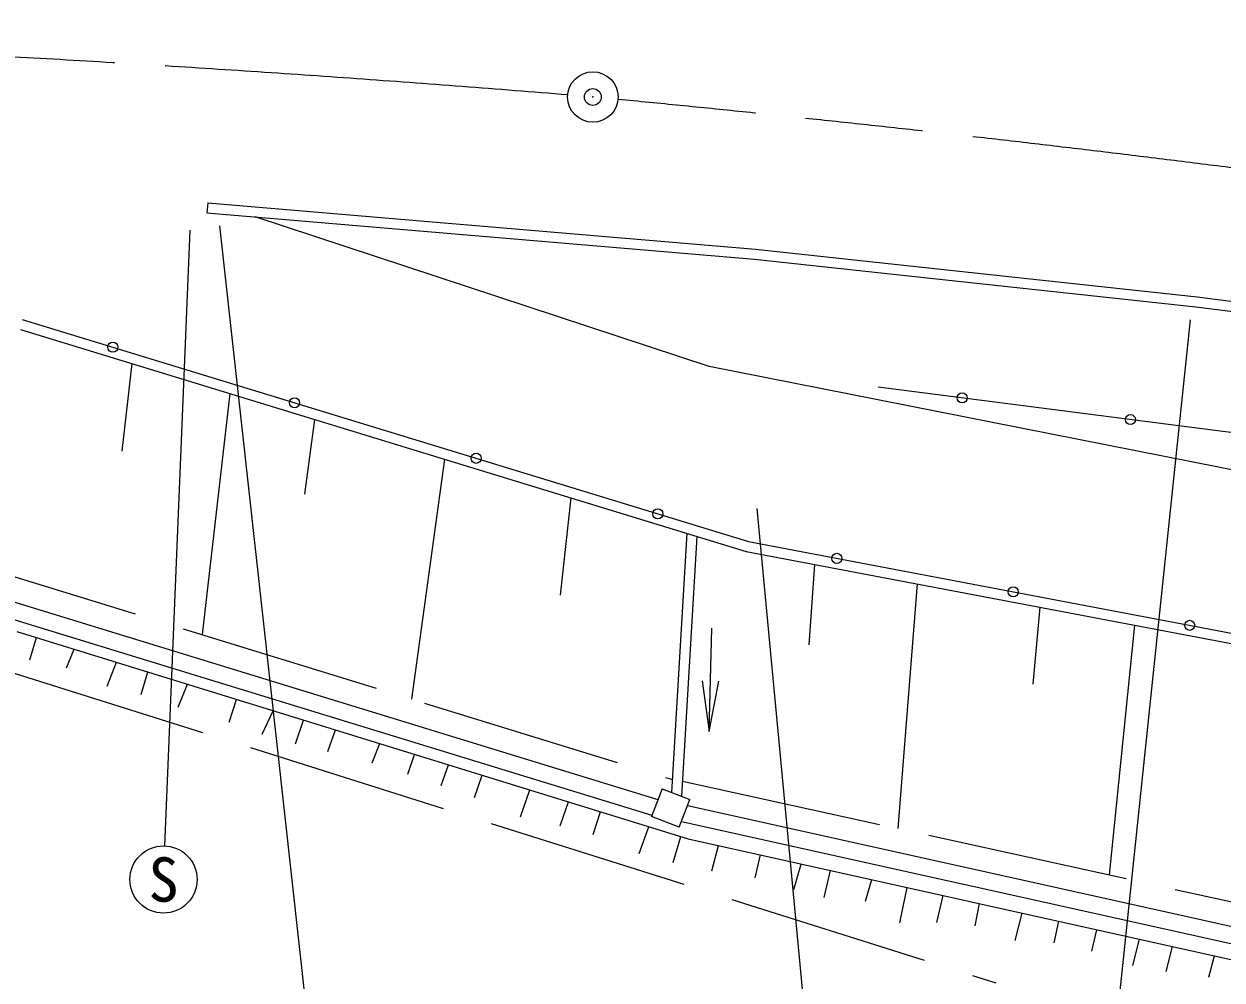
# Model space of a CAD drawing. Units: millimetres, scale not verified. Extents: x 40000 to 680000, y 20000 to 380000.
# Drawn here: x 351967 to 387580, y 280739 to 309159 of the extents above; entities that cross this region are included whole.
import ezdxf
from ezdxf.enums import TextEntityAlignment as Align

# ---------------------------------------------------------------- set-up
doc = ezdxf.new("R2010")
doc.units = ezdxf.units.MM
doc.header["$LTSCALE"] = 1000
doc.header["$PDMODE"] = 32
doc.header["$PDSIZE"] = 500
doc.linetypes.add('CHAIN', pattern=[18.5, 12, -1.5, 3.5, -1.5])
doc.linetypes.add('DASHED', pattern=[7.5, 6, -1.5])
for name, color, linetype, lineweight in [('M-BGD', 7, 'Continuous', 25), ('M-BGD-EXST', 7, 'Continuous', 25), ('M-BMK', 2, 'CHAIN', 13), ('M-BMK-SRVR', 3, 'Continuous', 25), ('M-STR-STRC', 7, 'Continuous', 25)]:
    doc.layers.add(name, color=color, linetype=linetype, lineweight=lineweight)
doc.layers.add('M-OTRS', color=6, linetype='Continuous')
doc.styles.add('ＭＳ ゴシック', font='')
doc.styles.get('ＭＳ ゴシック').set_extended_font_data('MS Gothic')

# ---------------------------------------------------------------- blocks, each defined once
blk = doc.blocks.new('open_arrow')
at = {"color": 0, "linetype": 'Continuous', "lineweight": -2}
blk.add_lwpolyline([(7.5, 1.25), (0, 0), (7.5, -1.25)], dxfattribs=at)

msp = doc.modelspace()

# ---------------------------------------------------------------- linework, layer by layer
at = {"layer": 'M-BGD'}
for p, q in [((357430, 303843), (357404, 303544)), ((357430, 303843), (373715, 302462)), ((357404, 303544), (373687, 302163)), ((372332, 298979), (358835, 303422)), ((373715, 302462), (386836, 301048)), ((373687, 302163), (386801, 300750)), ((386836, 301048), (399516, 299440)), ((386801, 300750), (399475, 299143)), ((351912, 300376), (373508, 293770)), ((351862, 300078), (373436, 293479)), ((355175, 299064), (354877, 296462)), ((392028, 295077), (372332, 298979)), ((358084, 298175), (357263, 291008)), ((392354, 296429), (377356, 298366)), ((360599, 297405), (360306, 295181)), ((364465, 296223), (363485, 289090)), ((368218, 295075), (367904, 292177)), ((371674, 294018), (371219, 286313)), ((371969, 293927), (371513, 286200)), ((373436, 293479), (404906, 287508)), ((373508, 293770), (404971, 287801)), ((375462, 293094), (375301, 290707)), ((349519, 292640), (370813, 286108)), ((378515, 292515), (377942, 285245)), ((349338, 292172), (370634, 285640)), ((382163, 291823), (381960, 289534)), ((351754, 291101), (371715, 284934)), ((384974, 291289), (384225, 283866)), ((352141, 290261), (352337, 290921)), ((353235, 290022), (353460, 290574)), ((354444, 289479), (354721, 290184)), ((355454, 289223), (355653, 289896)), ((356547, 288852), (356824, 289534)), ((358064, 288401), (358288, 289082)), ((359050, 288046), (359376, 288746)), ((360040, 287763), (360278, 288467)), ((360998, 287531), (361223, 288175)), ((362315, 287192), (362542, 287768)), ((363377, 286861), (363576, 287448)), ((364370, 286517), (364590, 287135)), ((365361, 286166), (365583, 286828)), ((366722, 285587), (367005, 286389)), ((370934, 286422), (370618, 285597)), ((370934, 286422), (371759, 286106)), ((367904, 285318), (368150, 286035)), ((371443, 285281), (371759, 286106)), ((368891, 285066), (369103, 285740)), ((371689, 285924), (389193, 282041)), ((370256, 284504), (370539, 285297)), ((371443, 285281), (370618, 285597)), ((371509, 285452), (389100, 281549)), ((371262, 284234), (371488, 285004)), ((371715, 284934), (389638, 280953)), ((372418, 283983), (372611, 284734)), ((373702, 283776), (373857, 284458)), ((374850, 283427), (375070, 284188)), ((375757, 283196), (375943, 283995)), ((376985, 283082), (377165, 283723)), ((377999, 282444), (378221, 283489)), ((379104, 282448), (379287, 283252)), ((380238, 282349), (380375, 283010)), ((381435, 281914), (381634, 282731)), ((382589, 281846), (382730, 282487)), ((383714, 281598), (383859, 282236)), ((384924, 281167), (385127, 281955)), ((385921, 280992), (386108, 281737)), ((387191, 280820), (387351, 281461))]:
    msp.add_line(p, q, dxfattribs=at)
at = {"layer": 'M-BGD', "linetype": 'DASHED'}
for p, q in [((349535, 293391), (371242, 286698)), ((351551, 289904), (380853, 280658)), ((371539, 286651), (390754, 282432))]:
    msp.add_line(p, q, dxfattribs=at)
at = {"layer": 'M-BGD'}
for centre in [(354611, 299551), (379855, 298043), (360010, 297899), (384855, 297398), (365409, 296248), (370808, 294596), (376130, 293273), (381373, 292278), (386617, 291283)]:
    msp.add_circle(centre, 150, dxfattribs=at)
at = {"layer": 'M-BGD-EXST'}
for p, q in [((356157, 284726), (356911, 303033)), ((384331, 278350), (386645, 300366)), ((372334, 288130), (372414, 291201))]:
    msp.add_line(p, q, dxfattribs=at)
msp.add_circle((356116, 283727), 1000, dxfattribs=at)
at = {"layer": 'M-BMK'}
for centre, radius, start, end in [((316202, -331122), 640281, 85.34817, 94.34594), ((310958, -302505), 612238, 78.92339, 84.50146)]:
    msp.add_arc(centre, radius, start, end, dxfattribs=at)
at = {"layer": 'M-BMK-SRVR'}
msp.add_circle((368877, 306988), 750, dxfattribs=at)
at = {"layer": 'M-OTRS'}
msp.add_point((368877, 306988), dxfattribs=at)
at = {"layer": 'M-STR-STRC'}
for p, q in [((357778, 303158), (360911, 274890)), ((373748, 294754), (376267, 268071))]:
    msp.add_line(p, q, dxfattribs=at)

# ---------------------------------------------------------------- block references
at = {"layer": 'M-BGD-EXST', "xscale": 200, "yscale": 200, "rotation": 88.5}
msp.add_blockref('open_arrow', (372334, 288130), dxfattribs=at)

# ---------------------------------------------------------------- texts
at = {"layer": 'M-BGD-EXST', "style": 'ＭＳ ゴシック'}
msp.add_text('S', height=1320, dxfattribs=at).set_placement((356116, 283727), align=Align.MIDDLE_CENTER)

doc.saveas('drawing.dxf')
